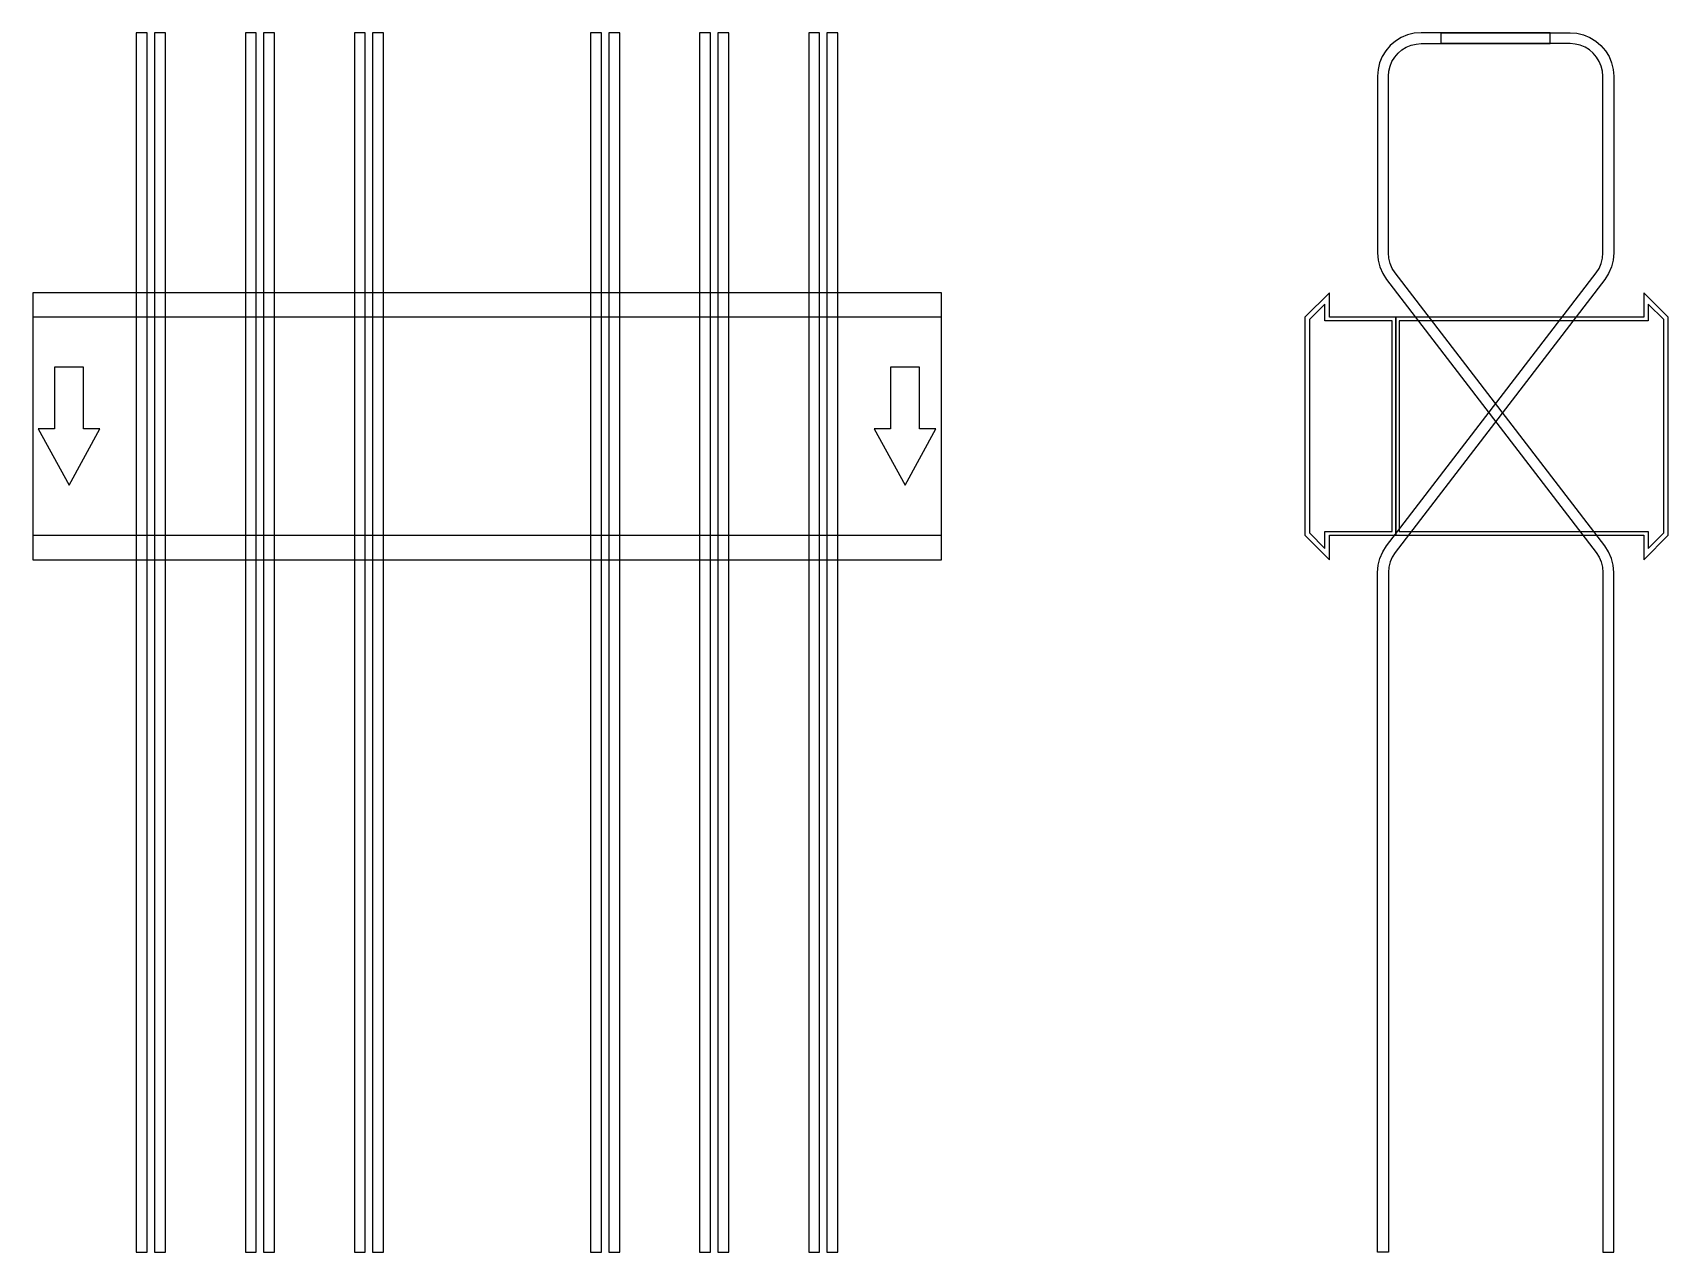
# Model space of a CAD drawing. Extents: x 0 to 900, y -455 to 217.
import ezdxf

# ---------------------------------------------------------------- set-up
doc = ezdxf.new("R2010")
doc.units = 0
doc.layers.add('Halfen', color=7, linetype='CONTINUOUS')

msp = doc.modelspace()

# ---------------------------------------------------------------- linework, layer by layer
at = {"layer": 'Halfen', "color": 7}
for points in [[(63, -454.728), (63, 216.629), (57, 216.629), (57, -454.728)], [(73, -454.728), (73, 216.629), (67, 216.629), (67, -454.728)], [(123, -454.728), (123, 216.629), (117, 216.629), (117, -454.728)], [(133, -454.728), (133, 216.629), (127, 216.629), (127, -454.728)], [(183, -454.728), (183, 216.629), (177, 216.629), (177, -454.728)], [(193, -454.728), (193, 216.629), (187, 216.629), (187, -454.728)], [(313, -454.728), (313, 216.629), (307, 216.629), (307, -454.728)], [(323, -454.728), (323, 216.629), (317, 216.629), (317, -454.728)], [(373, -454.728), (373, 216.629), (367, 216.629), (367, -454.728)], [(383, -454.728), (383, 216.629), (377, 216.629), (377, -454.728)], [(433, -454.728), (433, 216.629), (427, 216.629), (427, -454.728)], [(443, -454.728), (443, 216.629), (437, 216.629), (437, -454.728)], [(870, -454.728), (870, -80.478), (869.679, -76.568), (868.726, -72.763), (867.166, -69.164), (865.04, -65.868), (749.72, 84.421), (748.125, 86.894), (746.955, 89.593), (746.24, 92.447), (746, 95.379), (746, 192.629), (746.222, 195.445), (746.881, 198.191), (747.962, 200.801), (749.438, 203.209), (751.272, 205.357), (753.42, 207.191), (755.828, 208.667), (758.438, 209.748), (761.184, 210.407), (764, 210.629), (835, 210.629), (835, 216.629), (764, 216.629), (760.246, 216.333), (756.584, 215.454), (753.104, 214.013), (749.893, 212.045), (747.029, 209.599), (744.584, 206.736), (742.616, 203.525), (741.175, 200.045), (740.295, 196.383), (740, 192.629), (740, 95.379), (740.321, 91.47), (741.274, 87.665), (742.834, 84.066), (744.96, 80.769), (860.28, -69.52), (861.875, -71.993), (863.045, -74.692), (863.76, -77.546), (864, -80.478), (864, -454.728)], [(740, -454.728), (740, -80.478), (740.321, -76.568), (741.274, -72.763), (742.834, -69.164), (744.96, -65.868), (860.28, 84.421), (861.875, 86.894), (863.045, 89.593), (863.76, 92.447), (864, 95.379), (864, 192.629), (863.778, 195.445), (863.119, 198.191), (862.038, 200.801), (860.562, 203.209), (858.728, 205.357), (856.58, 207.191), (854.172, 208.667), (851.562, 209.748), (848.816, 210.407), (846, 210.629), (775, 210.629), (775, 216.629), (846, 216.629), (849.754, 216.333), (853.416, 215.454), (856.896, 214.013), (860.107, 212.045), (862.971, 209.599), (865.416, 206.736), (867.384, 203.525), (868.825, 200.045), (869.705, 196.383), (870, 192.629), (870, 95.379), (869.679, 91.47), (868.726, 87.665), (867.166, 84.066), (865.04, 80.769), (749.72, -69.52), (748.125, -71.993), (746.955, -74.692), (746.24, -77.546), (746, -80.478), (746, -454.728)], [(0, -73.5), (500, -73.5), (500, 73.5), (0, 73.5)], [(750, -60), (750, 60), (713.5, 60), (713.5, 73.5), (700, 60), (700, -60), (713.5, -73.5), (713.5, -60)], [(900, -60), (900, 60), (886.5, 73.5), (886.5, 60), (750, 60), (750, -60), (886.5, -60), (886.5, -73.5)], [(748, -58), (748, 58), (711, 58), (711, 67.25), (702.5, 58.75), (702.5, -58.75), (711, -67.25), (711, -58)], [(897.5, -58.75), (897.5, 58.75), (889, 67.25), (889, 58), (752, 58), (752, -58), (889, -58), (889, -67.25)], [(0, -60), (500, -60), (500, 60), (0, 60)], [(20, -32.5), (37, -1.5), (28, -1.5), (28, 32.5), (12, 32.5), (12, -1.5), (3, -1.5)], [(480, -32.5), (497, -1.5), (488, -1.5), (488, 32.5), (472, 32.5), (472, -1.5), (463, -1.5)]]:
    msp.add_lwpolyline(points, close=True, dxfattribs=at)

doc.saveas('drawing.dxf')
